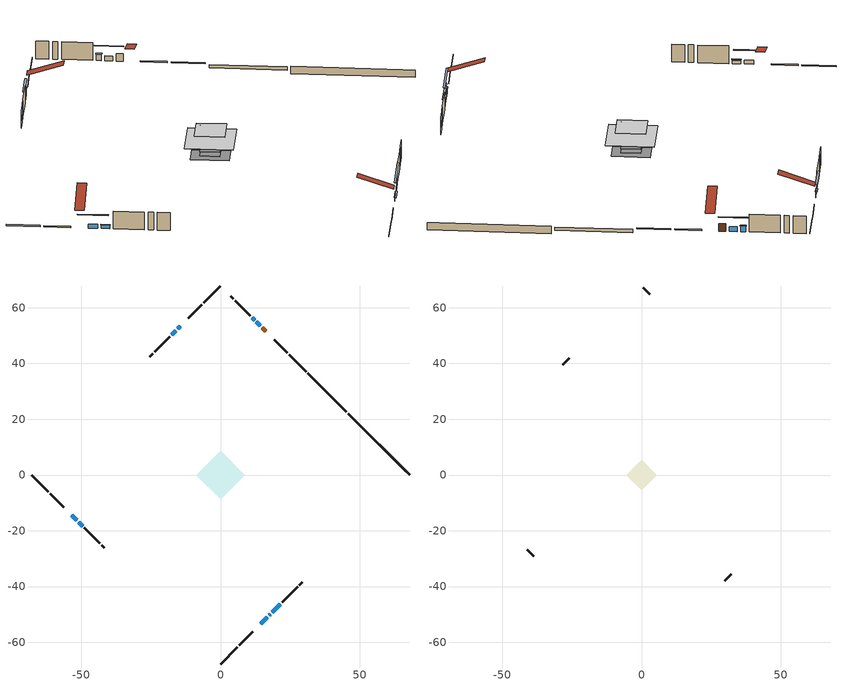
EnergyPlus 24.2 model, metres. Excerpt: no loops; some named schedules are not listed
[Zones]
conditioned space
 floor adiabatic (Floor3 construction): -3.61,0 0,3.61 3.61,0 0,-3.61 z0.38
 floor adiabatic (AdiabaticFloorConstruction): -8.64,0 0,8.64 8.64,0 0,-8.64 z2.82
 floor foundation (Slab1 construction): -5.5,1.47 -1.47,5.5 5.5,-1.47 1.47,-5.5 z-1.68
 floor foundation (Slab2 construction): -3.61,0 0,3.61 3.61,0 0,-3.61 z-0.76
 wall outside (RimJoist1 construction): 0,-67.76 6.06,-61.7 / -67.76,0 -61.7,-6.06 / 0,67.76 -6.06,61.7 / 30.67,37.09 24.61,43.15 z0.38:0.68
 wall outside (RimJoist2 construction): 6.72,-61.04 11.49,-56.27 / -61.04,-6.72 -56.27,-11.49 / -6.72,61.04 -11.49,56.27 / 23.95,43.81 19.18,48.58 z0.38:0.68
 wall outside (AdiabaticWallConstruction 1): 16.16,51.6 14.94,52.82 z0.38:2.41
 wall outside (AdiabaticWallConstruction): 14.28,53.48 12.88,54.88 z0.38:1.7; 14.51,-53.25 16.81,-50.95 z0.38:1.24; -53.25,-14.51 -51.53,-16.23 z0.38:1.46; 12.23,55.53 11.39,56.37 z0.38:1.96; -14.51,53.25 -15.39,52.37 z0.38:2.03; -50.87,-16.89 -49.42,-18.34 z0.38:1.29; 17.46,-50.29 17.86,-49.9 z0.38:0.75; -16.05,51.71 -17.52,50.24 z0.38:1.76; 18.51,-49.25 21.49,-46.27 z0.38:1.31
 wall outside (Wall1 construction): 22.14,-45.62 27.63,-40.13 / -48.76,-19 -43.28,-24.48 / -18.17,49.59 -23.66,44.1 / 10.73,57.03 5.25,62.51 z0.38:5.26
 wall outside (Wall3 construction): 28.28,-39.48 29.25,-38.5 / -42.62,-25.14 -41.65,-26.11 / -24.31,43.44 -25.29,42.47 / 4.59,63.17 3.62,64.14 z0.38:5.26
 wall foundation (FoundationWall1 construction): 45.78,21.98,-1.68 45.78,21.98,0.38 65.56,2.2,0.38 65.56,2.2,0.32 67.76,0,0.32 67.76,0,-1.68
 wall foundation (FoundationWall2 construction): 45.12,22.64 31.33,36.43 z-0.76:0.15
 window (WindowConstruction): 14.28,53.48 12.88,54.88 z0.38:1.7
 window (WindowConstruction 3): 14.51,-53.25 16.81,-50.95 z0.38:1.24
 window (WindowConstruction 4): -53.25,-14.51 -51.53,-16.23 z0.38:1.46
 window (WindowConstruction 5): 12.23,55.53 11.39,56.37 z0.38:1.96
 window (WindowConstruction 6): -14.51,53.25 -15.39,52.37 z0.38:2.03
 window (WindowConstruction 7): -50.87,-16.89 -49.42,-18.34 z0.38:1.29
 window (WindowConstruction 8): 17.47,-50.29 17.85,-49.9 z0.38:0.75
 window (WindowConstruction 1): -16.05,51.71 -17.52,50.24 z0.38:1.76
 window (WindowConstruction 2): 18.51,-49.25 21.49,-46.27 z0.38:1.31
 door (Door): 16.15,51.61 14.94,52.82 z0.38:2.41
 ceiling adiabatic (AdiabaticFloorConstruction): 0,-8.64 8.64,0 0,8.64 -8.64,0 z2.82
attic - vented
 floor to conditioned space (Floor1 construction Reversed): -5.41,0 0,5.41 5.41,0 0,-5.41 z5.26
 floor to conditioned space (Floor2 construction Reversed): -3.9,0 0,3.9 3.9,0 0,-3.9 z5.26
 wall outside (Wall4 construction): 29.91,-37.85 32.22,-35.54 / -40.99,-26.76 -38.69,-29.07 / -25.94,41.82 -28.25,39.51 / 2.96,64.8 0.66,67.1 z0.38:5.26
 roof outside (Roof1 construction): 13.86,-53.9,5.26 7.36,-47.41,8.32 5.65,-49.12,8.32 12.14,-55.62,5.26; -53.9,-13.86,5.26 -47.41,-7.36,8.32 -49.12,-5.65,8.32 -55.62,-12.14,5.26; -13.86,53.9,5.26 -7.36,47.41,8.32 -5.65,49.12,8.32 -12.14,55.62,5.26; 16.81,50.95,5.26 10.31,44.45,8.32 12.03,42.74,8.32 18.52,49.24,5.26
shading: 10.97,56.79 16.2,51.56 16.49,51.85 11.26,57.08 z4.41; 16.95,-50.81 14.37,-53.39 14.66,-53.68 17.24,-51.1 z1.44; -49.61,-18.15 -55.16,-12.6 -55.45,-12.89 -49.9,-18.44 z4.17; 11.25,56.51 12.37,55.39 12.66,55.68 11.54,56.8 z2.16; -15.53,52.23 -14.37,53.39 -14.66,53.68 -15.82,52.52 z2.23; -49.28,-18.48 -51.01,-16.75 -51.3,-17.04 -49.57,-18.77 z1.49; 21.66,-46.1 13.66,-54.1 13.95,-54.39 21.95,-46.39 z6.13; -19.43,48.33 -14.13,53.63 -14.42,53.92 -19.72,48.62 z4.47; 23.4,-44.36 16.6,-51.16 16.89,-51.45 23.69,-44.65 z4.02
[Building]
Building 1: Terrain=Suburbs
[Site:Location]
Halifax Intl AP_NS: Latitude {deg}=44.88; Longitude {deg}=-63.51; Time Zone {hr}=-4; Elevation {m}=145; Keep Site Location Information=Yes
[Site:GroundTemperature:Shallow]
3.15511, 1.33576, 1.19006, 2.05344, 5.51939, 8.9692, 11.96, 13.8546, 14.0156, 12.4746, 9.56009, 6.2161
[Site:WaterMainsTemperature]
Calculation Method=Schedule; Temperature Schedule=mains temperature schedule
[Material] Roughness=Rough; Thermal Absorptance=0.9
Name | Thickness {m} | Conductivity {W/m-K} | Density {kg/m3} | Specific Heat {J/kg-K} | Solar Absorptance | Visible Absorptance
asphalt or fiberglass shingles | 0.00635 | 0.162714 | 1121.4 | 1465.45 | 0.4 | 0.4
ceiling stud and cavity | 0.0889 | 0.9709 | 20.9862 | 1087.66 | 0.7 | 0.7
ceiling stud and cavity 1 | 0.1397 | 0.0812881 | 65.682 | 1177.47 | 0.7 | 0.7
concrete 4.0 in. | 0.1016 | 1.803125 | 2242.8 | 837.4 | 0.7 | 0.7
concrete 8.0 in. | 0.2032 | 1.803125 | 2242.8 | 837.4 | 0.7 | 0.7
door material | 0.04445 | 0.188738 | 512.64 | 1214.23 | 0.7 | 0.7
exterior vertical ins | 0.00585539 | 0.029427 | 32.04 | 1214.23 | 0.7 | 0.7
floor covering | 0.0127 | 9.015625 | 54.468 | 1339.84 | 0.6 | 0.6
floor covering 1 | 0.0127 | 0.0433444 | 54.468 | 1339.84 | 0.6 | 0.6
floor rigid ins; wall rigid ins | 0.512978 | 0.029427 | 32.04 | 1214.23 | 0.7 | 0.7
floor stud and cavity | 0.0889 | 0.221242 | 50.32683 | 1063.81 | 0.7 | 0.7
floor stud and cavity 1 | 0.1397 | 1.75129 | 37.0049 | 1207.88 | 0.7 | 0.7
furniture material conditioned space 1 | 0.1524 | 0.115458 | 640.8 | 1214.23 | 0.6 | 0.6
gypsum board | 0.0127 | 0.160291 | 801 | 837.4 | 0.6 | 0.6
gypsum board 1 | 0.00254 | 0.160291 | 801 | 837.4 | 0.6 | 0.6
gypsum board 2 | 0.0127 | 0.160291 | 801 | 837.4 | 0.7 | 0.7
osb sheathing 0.5 in. | 0.0127 | 0.115458 | 512.64 | 1214.23 | 0.7 | 0.7
osb sheathing 0.75 in. | 0.01905 | 0.115458 | 512.64 | 1214.23 | 0.7 | 0.7
osb sheathing 2.0 in. | 0.0508 | 0.115458 | 512.64 | 1214.23 | 0.7 | 0.7
rim joist stud and cavity | 0.0508 | 0.177588 | 50.32683 | 1063.81 | 0.6 | 0.6
rim joist stud and cavity 1 | 0.0508 | 0.235357 | 125.044 | 1163.47 | 0.6 | 0.6
wall stud and cavity | 0.1397 | 0.277414 | 139.0536 | 1170.24 | 0.7 | 0.7
wall stud and cavity 1 | 0.1397 | 0.0747769 | 139.0536 | 1170.24 | 0.7 | 0.7
wall stud and cavity 2 | 0.0889 | 6.9971 | 50.32683 | 1063.81 | 0.6 | 0.6
wall stud and cavity 3 | 0.0889 | 0.380278 | 52.3479 | 1209.89 | 0.7 | 0.7
wall stud and cavity 4 | 0.0889 | 0.391764 | 83.0341 | 1211.67 | 0.7 | 0.7
wood siding | 0.0254 | 0.102417 | 544.68 | 1172.36 | 0.4 | 0.4
wood siding 1 | 0.00254 | 0.102417 | 544.68 | 1172.36 | 0.4 | 0.4
wood siding 2; wood siding 3; wood siding 4 | 0.0254 | 0.102417 | 544.68 | 1172.36 | 0.7 | 0.7
[WindowMaterial:SimpleGlazingSystem]
Name | U-Factor {W/m2-K} | Solar Heat Gain Coefficient
WindowMaterial | 2.92814 | 0.66
WindowMaterial 1 | 2.92303 | 0.66
WindowMaterial 2 | 2.96619 | 0.62
WindowMaterial 3 | 2.97584 | 0.61
WindowMaterial 4 | 2.949721 | 0.64
WindowMaterial 5 | 2.91111 | 0.68
WindowMaterial 6 | 2.907136 | 0.68
WindowMaterial 7 | 2.969594 | 0.62
WindowMaterial 8 | 4.36695 | 0.48
[Construction]
AdiabaticFloorConstruction: floor stud and cavity 1, floor rigid ins, osb sheathing 0.75 in., floor covering 1
AdiabaticWallConstruction: wood siding 3, wall rigid ins, wall stud and cavity 3, gypsum board
AdiabaticWallConstruction 1: wood siding 4, wall rigid ins, wall stud and cavity 3, gypsum board
Door: door material
Floor1 construction Reversed: gypsum board 1, ceiling stud and cavity
Floor2 construction Reversed: gypsum board, ceiling stud and cavity 1
Floor3 construction: floor stud and cavity, floor covering
FoundationWall1 construction: concrete 8.0 in.
FoundationWall2 construction: concrete 8.0 in., gypsum board 2
furniture construction conditioned space 1: furniture material conditioned space 1
PartitionWallConstruction: gypsum board, wall stud and cavity 4, gypsum board
RimJoist1 construction: wood siding 2, rim joist stud and cavity
RimJoist2 construction: wood siding 2, osb sheathing 2.0 in., rim joist stud and cavity 1
Roof1 construction: asphalt or fiberglass shingles
Slab1 construction; Slab2 construction: concrete 4.0 in.
Wall1 construction: wood siding, osb sheathing 0.5 in., wall stud and cavity, gypsum board
Wall3 construction: wood siding, osb sheathing 0.5 in., wall stud and cavity 1, gypsum board
Wall4 construction: wood siding 1, wall stud and cavity 2
WindowConstruction: WindowMaterial
WindowConstruction 1: WindowMaterial 1
WindowConstruction 2: WindowMaterial 2
WindowConstruction 3: WindowMaterial 3
WindowConstruction 4: WindowMaterial 4
WindowConstruction 5: WindowMaterial 5
WindowConstruction 6: WindowMaterial 6
WindowConstruction 7: WindowMaterial 7
WindowConstruction 8: WindowMaterial 8
[Zone] Multiplier=1; Part of Total Floor Area=Yes
Name | Volume {m3}
attic - vented | 44.2521
conditioned space | 579.7
[Space]
Name | Zone | Volume {m3}
attic - vented 1 | attic - vented | 44.2521
conditioned space 1 | conditioned space | 579.7
[ZoneInfiltration:EffectiveLeakageArea]
infil attic - vented 1: Zone or Space=attic - vented 1; Schedule=Always On Discrete; Effective Air Leakage Area {cm2}=3188.06; Stack Coefficient=0.000552113; Wind Coefficient=1.58757e-05
[ZoneMixing]
whole house fan mix: Zone or Space=attic - vented; Schedule=Always On Continuous; Design Flow Rate Calculation Method=Flow/Zone; Design Flow Rate {m3/s}=0; Source Zone or Space=conditioned space
[SurfaceProperty:ExposedFoundationPerimeter] Exposed Perimeter Calculation Method=TotalExposedPerimeter
Name | Total Exposed Perimeter {m}
Slab1 | 31.09
Slab2 | 19.507
[InternalMass] Zone or ZoneList=conditioned space; Space or SpaceList=conditioned space 1
Name | Construction | Surface Area {m2}
furniture mass conditioned space 1 | furniture construction conditioned space 1 | 103.012
partition wall mass | PartitionWallConstruction | 231.52
[Lights]
interior lighting: Zone or ZoneList or Space or SpaceList=conditioned space 1; Schedule=interior lighting schedule; Design Level Calculation Method=LightingLevel; Lighting Level {W}=343.2; Return Air Fraction=0; Fraction Radiant=0.6; Fraction Visible=0.2; Fraction Replaceable=1
[People]
occupants: Zone or ZoneList or Space or SpaceList=conditioned space 1; Number of People Schedule=occupants schedule; Number of People Calculation Method=People; Number of People=3; Fraction Radiant=0.314171; Sensible Heat Fraction=0.56303; Activity Level Schedule=occupants activity schedule; Carbon Dioxide Generation Rate {m3/s-W}=0; Enable ASHRAE 55 Comfort Warnings=No; Mean Radiant Temperature Calculation Type=EnclosureAveraged
[ElectricEquipment] Zone or ZoneList or Space or SpaceList=conditioned space 1; Design Level Calculation Method=EquipmentLevel
Name | Schedule | Design Level {W} | Fraction Latent | Fraction Radiant | Fraction Lost
clothes dryer | clothes dryer schedule | 140.772 | 0.015 | 0.081 | 0.85
clothes washer | clothes washer schedule | 32.1985 | 0.03 | 0.162 | 0.7
cooking range | cooking range schedule | 215.147 | 0.08 | 0.432 | 0.2
dishwasher | dishwasher schedule | 66.8632 | 0.3 | 0.18 | 0.4
fridge | fridge schedule | 72.9452 | 0 | 0.6 | 0
mech vent bath fan 0 | mech vent bath fan 0 schedule | 50.2 | 0 | 0 | 1
mech vent bath fan 1 | mech vent bath fan 1 schedule | 50.2 | 0 | 0 | 1
mech vent house fan | mech vent house fan schedule | 0 | 0 | 0 | 1
mech vent house fan cfis | mech vent house fan cfis schedule | 0 | 0 | 0 | 0
misc plug loads | misc plug loads schedule | 494.7 | 0.045 | 0.513 | 0.1
whole house fan | Always On Discrete | 0 | 0 | 0 | 1
[OtherEquipment] Zone or ZoneList or Space or SpaceList=conditioned space 1; Design Level Calculation Method=EquipmentLevel
Name | Fuel Type | Schedule | Design Level {W} | Fraction Latent | Fraction Radiant | Fraction Lost
clothes dryer 1 | Electricity | clothes dryer schedule | 0 | 0.015 | 0.081 | 0.85
cooking range 1 | Electricity | cooking range schedule | 0 | 0.08 | 0.432 | 0.2
general water use latent | None | general water use schedule | 62.594 | 1 | 0 | 0
general water use sensible | None | general water use schedule | -61.6891 | 0 | 0.6 | 0
mech vent house fan latent load | None | Always On Discrete | 0 | 1 | 0 | 0
mech vent house fan sensible load | None | Always On Discrete | 0 | 0 | 0 | 0
water heater energy adjustment1 | Electricity | Always On Discrete | 0.01 | 0 | 0 | 1
[ZoneInfiltration:DesignFlowRate] Zone or ZoneList or Space or SpaceList=conditioned space 1; Schedule=Always On Discrete; Design Flow Rate Calculation Method=Flow/Zone; Design Flow Rate {m3/s}=0
infil flow; natural vent flow; whole house fan flow
[ZoneControl:Thermostat]
conditioned space Thermostat: Zone or ZoneList=conditioned space; Control Type Schedule=conditioned space Thermostat Schedule; Control 1=conditioned space temperature setpoint; Temperature Difference Between Cutout And Setpoint {deltaC}=0
[ThermostatSetpoint:DualSetpoint]
conditioned space temperature setpoint: Heating Setpoint Temperature Schedule=heating setpoint; Cooling Setpoint Temperature Schedule=cooling setpoint
[Zone equipment]
conditioned space: electric baseboard
[Foundation:Kiva] Initial Indoor Air Temperature {C}=18; Wall Depth Below Slab {m}=0.2032
Name | Wall Height Above Grade {m} | Custom Block Material Name 1 | Custom Block Depth 1 {m} | Custom Block X Position 1 {m} | Custom Block Z Position 1 {m}
Foundation Kiva 1 | 0.379994
Foundation Kiva 2 | 0.150023 | exterior vertical ins | 0.910011 | 0.2159 | 0
[Foundation:Kiva:Settings]
Soil Conductivity {W/m-K}=0.849921; Soil Density {kg/m3}=1842.3; Soil Specific Heat {J/kg-K}=418.7; Ground Solar Absorptivity=0.9; Ground Thermal Absorptivity=0.9; Ground Surface Roughness {m}=0.03; Far-Field Width {m}=40; Deep-Ground Boundary Condition=ZeroFlux; Deep-Ground Depth {m}=40; Minimum Cell Dimension {m}=0.2; Maximum Cell Growth Coefficient=3; Simulation Timestep=Timestep
[Exterior:Lights]
exterior lighting: Schedule=exterior lighting schedule; Design Level {W}=75.6
[EnergyManagementSystem:Sensor] Output:Variable or Output:Meter Index Key=conditioned space
Name | Output:Variable or Output:Meter
conditioned_space_clg_unmet_s | Zone Cooling Setpoint Not Met Time
conditioned_space_htg_unmet_s | Zone Heating Setpoint Not Met Time
fridge_tin_s; tin_s; tin_s_1 | Zone Mean Air Temperature
tout_s | Zone Outdoor Air Drybulb Temperature
win_s | Zone Air Humidity Ratio
[Schedule:Constant]
Name | Hourly Value
Always On Continuous; mech vent house fan schedule; mech vent house fan cfis schedule; Always On Discrete | 1
occupants activity schedule | 117.228
fridge schedule | 0
[Schedule:Week:Daily]
interior lighting schedule Week Rule - Jan1-Jan27: interior lighting schedule day, interior lighting schedule day, interior lighting schedule day, interior lighting schedule day, interior lighting schedule day, interior lighting schedule day, interior lighting schedule day, interior lighting schedule default day, interior lighting schedule default day, interior lighting schedule default day, interior lighting schedule default day, interior lighting schedule default day
interior lighting schedule Week Rule - Jan28-Feb3: interior lighting schedule day, interior lighting schedule day, interior lighting schedule day, interior lighting schedule day, interior lighting schedule day 1, interior lighting schedule day 1, interior lighting schedule day 1, interior lighting schedule default day, interior lighting schedule default day, interior lighting schedule default day, interior lighting schedule default day, interior lighting schedule default day
interior lighting schedule Week Rule - Feb4-Feb24: interior lighting schedule day 1, interior lighting schedule day 1, interior lighting schedule day 1, interior lighting schedule day 1, interior lighting schedule day 1, interior lighting schedule day 1, interior lighting schedule day 1, interior lighting schedule default day, interior lighting schedule default day, interior lighting schedule default day, interior lighting schedule default day, interior lighting schedule default day
interior lighting schedule Week Rule - Feb25-Mar3: interior lighting schedule day 1, interior lighting schedule day 1, interior lighting schedule day 1, interior lighting schedule day 1, interior lighting schedule day 2, interior lighting schedule day 2, interior lighting schedule day 2, interior lighting schedule default day, interior lighting schedule default day, interior lighting schedule default day, interior lighting schedule default day, interior lighting schedule default day
interior lighting schedule Week Rule - Mar4-Mar31: interior lighting schedule day 2, interior lighting schedule day 2, interior lighting schedule day 2, interior lighting schedule day 2, interior lighting schedule day 2, interior lighting schedule day 2, interior lighting schedule day 2, interior lighting schedule default day, interior lighting schedule default day, interior lighting schedule default day, interior lighting schedule default day, interior lighting schedule default day
interior lighting schedule Week Rule - Apr1-Apr28: interior lighting schedule day 3, interior lighting schedule day 3, interior lighting schedule day 3, interior lighting schedule day 3, interior lighting schedule day 3, interior lighting schedule day 3, interior lighting schedule day 3, interior lighting schedule default day, interior lighting schedule default day, interior lighting schedule default day, interior lighting schedule default day, interior lighting schedule default day
interior lighting schedule Week Rule - Apr29-May5: interior lighting schedule day 3, interior lighting schedule day 3, interior lighting schedule day 4, interior lighting schedule day 4, interior lighting schedule day 4, interior lighting schedule day 4, interior lighting schedule day 4, interior lighting schedule default day, interior lighting schedule default day, interior lighting schedule default day, interior lighting schedule default day, interior lighting schedule default day
interior lighting schedule Week Rule - May6-May26: interior lighting schedule day 4, interior lighting schedule day 4, interior lighting schedule day 4, interior lighting schedule day 4, interior lighting schedule day 4, interior lighting schedule day 4, interior lighting schedule day 4, interior lighting schedule default day, interior lighting schedule default day, interior lighting schedule default day, interior lighting schedule default day, interior lighting schedule default day
interior lighting schedule Week Rule - May27-Jun2: interior lighting schedule day 4, interior lighting schedule day 4, interior lighting schedule day 4, interior lighting schedule day 4, interior lighting schedule day 4, interior lighting schedule day 5, interior lighting schedule day 5, interior lighting schedule default day, interior lighting schedule default day, interior lighting schedule default day, interior lighting schedule default day, interior lighting schedule default day
interior lighting schedule Week Rule - Jun3-Jun30: interior lighting schedule day 5, interior lighting schedule day 5, interior lighting schedule day 5, interior lighting schedule day 5, interior lighting schedule day 5, interior lighting schedule day 5, interior lighting schedule day 5, interior lighting schedule default day, interior lighting schedule default day, interior lighting schedule default day, interior lighting schedule default day, interior lighting schedule default day
interior lighting schedule Week Rule - Jul1-Jul28: interior lighting schedule day 6, interior lighting schedule day 6, interior lighting schedule day 6, interior lighting schedule day 6, interior lighting schedule day 6, interior lighting schedule day 6, interior lighting schedule day 6, interior lighting schedule default day, interior lighting schedule default day, interior lighting schedule default day, interior lighting schedule default day, interior lighting schedule default day
interior lighting schedule Week Rule - Jul29-Aug4: interior lighting schedule day 6, interior lighting schedule day 6, interior lighting schedule day 6, interior lighting schedule day 7, interior lighting schedule day 7, interior lighting schedule day 7, interior lighting schedule day 7, interior lighting schedule default day, interior lighting schedule default day, interior lighting schedule default day, interior lighting schedule default day, interior lighting schedule default day
interior lighting schedule Week Rule - Aug5-Aug25: interior lighting schedule day 7, interior lighting schedule day 7, interior lighting schedule day 7, interior lighting schedule day 7, interior lighting schedule day 7, interior lighting schedule day 7, interior lighting schedule day 7, interior lighting schedule default day, interior lighting schedule default day, interior lighting schedule default day, interior lighting schedule default day, interior lighting schedule default day
interior lighting schedule Week Rule - Aug26-Sep1: interior lighting schedule day 7, interior lighting schedule day 7, interior lighting schedule day 7, interior lighting schedule day 7, interior lighting schedule day 7, interior lighting schedule day 7, interior lighting schedule day 8, interior lighting schedule default day, interior lighting schedule default day, interior lighting schedule default day, interior lighting schedule default day, interior lighting schedule default day
interior lighting schedule Week Rule - Sep2-Sep29: interior lighting schedule day 8, interior lighting schedule day 8, interior lighting schedule day 8, interior lighting schedule day 8, interior lighting schedule day 8, interior lighting schedule day 8, interior lighting schedule day 8, interior lighting schedule default day, interior lighting schedule default day, interior lighting schedule default day, interior lighting schedule default day, interior lighting schedule default day
interior lighting schedule Week Rule - Sep30-Oct6: interior lighting schedule day 8, interior lighting schedule day 9, interior lighting schedule day 9, interior lighting schedule day 9, interior lighting schedule day 9, interior lighting schedule day 9, interior lighting schedule day 9, interior lighting schedule default day, interior lighting schedule default day, interior lighting schedule default day, interior lighting schedule default day, interior lighting schedule default day
interior lighting schedule Week Rule - Oct7-Oct27: interior lighting schedule day 9, interior lighting schedule day 9, interior lighting schedule day 9, interior lighting schedule day 9, interior lighting schedule day 9, interior lighting schedule day 9, interior lighting schedule day 9, interior lighting schedule default day, interior lighting schedule default day, interior lighting schedule default day, interior lighting schedule default day, interior lighting schedule default day
interior lighting schedule Week Rule - Oct28-Nov3: interior lighting schedule day 9, interior lighting schedule day 9, interior lighting schedule day 9, interior lighting schedule day 9, interior lighting schedule day 10, interior lighting schedule day 10, interior lighting schedule day 10, interior lighting schedule default day, interior lighting schedule default day, interior lighting schedule default day, interior lighting schedule default day, interior lighting schedule default day
interior lighting schedule Week Rule - Nov4-Nov24: interior lighting schedule day 10, interior lighting schedule day 10, interior lighting schedule day 10, interior lighting schedule day 10, interior lighting schedule day 10, interior lighting schedule day 10, interior lighting schedule day 10, interior lighting schedule default day, interior lighting schedule default day, interior lighting schedule default day, interior lighting schedule default day, interior lighting schedule default day
interior lighting schedule Week Rule - Nov25-Dec1: interior lighting schedule day 10, interior lighting schedule day 10, interior lighting schedule day 10, interior lighting schedule day 10, interior lighting schedule day 10, interior lighting schedule day 10, interior lighting schedule day 11, interior lighting schedule default day, interior lighting schedule default day, interior lighting schedule default day, interior lighting schedule default day, interior lighting schedule default day
interior lighting schedule Week Rule - Dec2-Dec31: interior lighting schedule day 11, interior lighting schedule day 11, interior lighting schedule day 11, interior lighting schedule day 11, interior lighting schedule day 11, interior lighting schedule day 11, interior lighting schedule day 11, interior lighting schedule default day, interior lighting schedule default day, interior lighting schedule default day, interior lighting schedule default day, interior lighting schedule default day
occupants schedule Week Rule - Jan1-Dec31: occupants schedule day, occupants schedule day, occupants schedule day, occupants schedule day, occupants schedule day, occupants schedule day, occupants schedule day, occupants schedule default day, occupants schedule default day, occupants schedule default day, occupants schedule default day, occupants schedule default day
clothes dryer schedule Week Rule - Jan1-Dec31: clothes dryer schedule day, clothes dryer schedule day, clothes dryer schedule day, clothes dryer schedule day, clothes dryer schedule day, clothes dryer schedule day, clothes dryer schedule day, clothes dryer schedule default day, clothes dryer schedule default day, clothes dryer schedule default day, clothes dryer schedule default day, clothes dryer schedule default day
clothes washer schedule Week Rule - Jan1-Dec31: clothes washer schedule day, clothes washer schedule day, clothes washer schedule day, clothes washer schedule day, clothes washer schedule day, clothes washer schedule day, clothes washer schedule day, clothes washer schedule default day, clothes washer schedule default day, clothes washer schedule default day, clothes washer schedule default day, clothes washer schedule default day
cooking range schedule Week Rule - Jan1-Dec31: cooking range schedule day, cooking range schedule day, cooking range schedule day, cooking range schedule day, cooking range schedule day, cooking range schedule day, cooking range schedule day, cooking range schedule default day, cooking range schedule default day, cooking range schedule default day, cooking range schedule default day, cooking range schedule default day
dishwasher schedule Week Rule - Jan1-Dec31: dishwasher schedule day, dishwasher schedule day, dishwasher schedule day, dishwasher schedule day, dishwasher schedule day, dishwasher schedule day, dishwasher schedule day, dishwasher schedule default day, dishwasher schedule default day, dishwasher schedule default day, dishwasher schedule default day, dishwasher schedule default day
mech vent bath fan 0 schedule Week Rule - Jan1-Dec31: mech vent bath fan 0 schedule day, mech vent bath fan 0 schedule day, mech vent bath fan 0 schedule day, mech vent bath fan 0 schedule day, mech vent bath fan 0 schedule day, mech vent bath fan 0 schedule day, mech vent bath fan 0 schedule day, mech vent bath fan 0 schedule default day, mech vent bath fan 0 schedule default day, mech vent bath fan 0 schedule default day, mech vent bath fan 0 schedule default day, mech vent bath fan 0 schedule default day
mech vent bath fan 1 schedule Week Rule - Jan1-Dec31: mech vent bath fan 1 schedule day, mech vent bath fan 1 schedule day, mech vent bath fan 1 schedule day, mech vent bath fan 1 schedule day, mech vent bath fan 1 schedule day, mech vent bath fan 1 schedule day, mech vent bath fan 1 schedule day, mech vent bath fan 1 schedule default day, mech vent bath fan 1 schedule default day, mech vent bath fan 1 schedule default day, mech vent bath fan 1 schedule default day, mech vent bath fan 1 schedule default day
misc plug loads schedule Week Rule - Jan1-Dec31: misc plug loads schedule day, misc plug loads schedule day, misc plug loads schedule day, misc plug loads schedule day, misc plug loads schedule day, misc plug loads schedule day, misc plug loads schedule day, misc plug loads schedule default day, misc plug loads schedule default day, misc plug loads schedule default day, misc plug loads schedule default day, misc plug loads schedule default day
general water use schedule Week Rule - Jan1-Dec31: general water use schedule day, general water use schedule day, general water use schedule day, general water use schedule day, general water use schedule day, general water use schedule day, general water use schedule day, general water use schedule default day, general water use schedule default day, general water use schedule default day, general water use schedule default day, general water use schedule default day
exterior lighting schedule Week Rule - Jan1-Jan27: exterior lighting schedule day, exterior lighting schedule day, exterior lighting schedule day, exterior lighting schedule day, exterior lighting schedule day, exterior lighting schedule day, exterior lighting schedule day, exterior lighting schedule default day, exterior lighting schedule default day, exterior lighting schedule default day, exterior lighting schedule default day, exterior lighting schedule default day
exterior lighting schedule Week Rule - Jan28-Feb3: exterior lighting schedule day, exterior lighting schedule day, exterior lighting schedule day, exterior lighting schedule day, exterior lighting schedule day 1, exterior lighting schedule day 1, exterior lighting schedule day 1, exterior lighting schedule default day, exterior lighting schedule default day, exterior lighting schedule default day, exterior lighting schedule default day, exterior lighting schedule default day
exterior lighting schedule Week Rule - Feb4-Feb24: exterior lighting schedule day 1, exterior lighting schedule day 1, exterior lighting schedule day 1, exterior lighting schedule day 1, exterior lighting schedule day 1, exterior lighting schedule day 1, exterior lighting schedule day 1, exterior lighting schedule default day, exterior lighting schedule default day, exterior lighting schedule default day, exterior lighting schedule default day, exterior lighting schedule default day
exterior lighting schedule Week Rule - Feb25-Mar3: exterior lighting schedule day 1, exterior lighting schedule day 1, exterior lighting schedule day 1, exterior lighting schedule day 1, exterior lighting schedule day 2, exterior lighting schedule day 2, exterior lighting schedule day 2, exterior lighting schedule default day, exterior lighting schedule default day, exterior lighting schedule default day, exterior lighting schedule default day, exterior lighting schedule default day
exterior lighting schedule Week Rule - Mar4-Mar31: exterior lighting schedule day 2, exterior lighting schedule day 2, exterior lighting schedule day 2, exterior lighting schedule day 2, exterior lighting schedule day 2, exterior lighting schedule day 2, exterior lighting schedule day 2, exterior lighting schedule default day, exterior lighting schedule default day, exterior lighting schedule default day, exterior lighting schedule default day, exterior lighting schedule default day
exterior lighting schedule Week Rule - Apr1-Apr28: exterior lighting schedule day 3, exterior lighting schedule day 3, exterior lighting schedule day 3, exterior lighting schedule day 3, exterior lighting schedule day 3, exterior lighting schedule day 3, exterior lighting schedule day 3, exterior lighting schedule default day, exterior lighting schedule default day, exterior lighting schedule default day, exterior lighting schedule default day, exterior lighting schedule default day
exterior lighting schedule Week Rule - Apr29-May5: exterior lighting schedule day 3, exterior lighting schedule day 3, exterior lighting schedule day 4, exterior lighting schedule day 4, exterior lighting schedule day 4, exterior lighting schedule day 4, exterior lighting schedule day 4, exterior lighting schedule default day, exterior lighting schedule default day, exterior lighting schedule default day, exterior lighting schedule default day, exterior lighting schedule default day
exterior lighting schedule Week Rule - May6-May26: exterior lighting schedule day 4, exterior lighting schedule day 4, exterior lighting schedule day 4, exterior lighting schedule day 4, exterior lighting schedule day 4, exterior lighting schedule day 4, exterior lighting schedule day 4, exterior lighting schedule default day, exterior lighting schedule default day, exterior lighting schedule default day, exterior lighting schedule default day, exterior lighting schedule default day
exterior lighting schedule Week Rule - May27-Jun2: exterior lighting schedule day 4, exterior lighting schedule day 4, exterior lighting schedule day 4, exterior lighting schedule day 4, exterior lighting schedule day 4, exterior lighting schedule day 5, exterior lighting schedule day 5, exterior lighting schedule default day, exterior lighting schedule default day, exterior lighting schedule default day, exterior lighting schedule default day, exterior lighting schedule default day
exterior lighting schedule Week Rule - Jun3-Jun30: exterior lighting schedule day 5, exterior lighting schedule day 5, exterior lighting schedule day 5, exterior lighting schedule day 5, exterior lighting schedule day 5, exterior lighting schedule day 5, exterior lighting schedule day 5, exterior lighting schedule default day, exterior lighting schedule default day, exterior lighting schedule default day, exterior lighting schedule default day, exterior lighting schedule default day
exterior lighting schedule Week Rule - Jul1-Jul28: exterior lighting schedule day 6, exterior lighting schedule day 6, exterior lighting schedule day 6, exterior lighting schedule day 6, exterior lighting schedule day 6, exterior lighting schedule day 6, exterior lighting schedule day 6, exterior lighting schedule default day, exterior lighting schedule default day, exterior lighting schedule default day, exterior lighting schedule default day, exterior lighting schedule default day
exterior lighting schedule Week Rule - Jul29-Aug4: exterior lighting schedule day 6, exterior lighting schedule day 6, exterior lighting schedule day 6, exterior lighting schedule day 7, exterior lighting schedule day 7, exterior lighting schedule day 7, exterior lighting schedule day 7, exterior lighting schedule default day, exterior lighting schedule default day, exterior lighting schedule default day, exterior lighting schedule default day, exterior lighting schedule default day
exterior lighting schedule Week Rule - Aug5-Aug25: exterior lighting schedule day 7, exterior lighting schedule day 7, exterior lighting schedule day 7, exterior lighting schedule day 7, exterior lighting schedule day 7, exterior lighting schedule day 7, exterior lighting schedule day 7, exterior lighting schedule default day, exterior lighting schedule default day, exterior lighting schedule default day, exterior lighting schedule default day, exterior lighting schedule default day
[Schedule:Year]
interior lighting schedule: interior lighting schedule Week Rule - Jan1-Jan27, 1, 1, 1, 27, interior lighting schedule Week Rule - Jan28-Feb3, 1, 28, 2, 3, interior lighting schedule Week Rule - Feb4-Feb24, 2, 4, 2, 24, interior lighting schedule Week Rule - Feb25-Mar3, 2, 25, 3, 3, interior lighting schedule Week Rule - Mar4-Mar31, 3, 4, 3, 31, interior lighting schedule Week Rule - Apr1-Apr28, 4, 1, 4, 28, interior lighting schedule Week Rule - Apr29-May5, 4, 29, 5, 5, interior lighting schedule Week Rule - May6-May26, 5, 6, 5, 26, interior lighting schedule Week Rule - May27-Jun2, 5, 27, 6, 2, interior lighting schedule Week Rule - Jun3-Jun30, 6, 3, 6, 30, interior lighting schedule Week Rule - Jul1-Jul28, 7, 1, 7, 28, interior lighting schedule Week Rule - Jul29-Aug4, 7, 29, 8, 4, interior lighting schedule Week Rule - Aug5-Aug25, 8, 5, 8, 25, interior lighting schedule Week Rule - Aug26-Sep1, 8, 26, 9, 1, interior lighting schedule Week Rule - Sep2-Sep29, 9, 2, 9, 29, interior lighting schedule Week Rule - Sep30-Oct6, 9, 30, 10, 6, interior lighting schedule Week Rule - Oct7-Oct27, 10, 7, 10, 27, interior lighting schedule Week Rule - Oct28-Nov3, 10, 28, 11, 3, interior lighting schedule Week Rule - Nov4-Nov24, 11, 4, 11, 24, interior lighting schedule Week Rule - Nov25-Dec1, 11, 25, 12, 1, interior lighting schedule Week Rule - Dec2-Dec31, 12, 2, 12, 31
occupants schedule: occupants schedule Week Rule - Jan1-Dec31, 1, 1, 12, 31
clothes dryer schedule: clothes dryer schedule Week Rule - Jan1-Dec31, 1, 1, 12, 31
clothes washer schedule: clothes washer schedule Week Rule - Jan1-Dec31, 1, 1, 12, 31
cooking range schedule: cooking range schedule Week Rule - Jan1-Dec31, 1, 1, 12, 31
dishwasher schedule: dishwasher schedule Week Rule - Jan1-Dec31, 1, 1, 12, 31
mech vent bath fan 0 schedule: mech vent bath fan 0 schedule Week Rule - Jan1-Dec31, 1, 1, 12, 31
mech vent bath fan 1 schedule: mech vent bath fan 1 schedule Week Rule - Jan1-Dec31, 1, 1, 12, 31
misc plug loads schedule: misc plug loads schedule Week Rule - Jan1-Dec31, 1, 1, 12, 31
general water use schedule: general water use schedule Week Rule - Jan1-Dec31, 1, 1, 12, 31
exterior lighting schedule: exterior lighting schedule Week Rule - Jan1-Jan27, 1, 1, 1, 27, exterior lighting schedule Week Rule - Jan28-Feb3, 1, 28, 2, 3, exterior lighting schedule Week Rule - Feb4-Feb24, 2, 4, 2, 24, exterior lighting schedule Week Rule - Feb25-Mar3, 2, 25, 3, 3, exterior lighting schedule Week Rule - Mar4-Mar31, 3, 4, 3, 31, exterior lighting schedule Week Rule - Apr1-Apr28, 4, 1, 4, 28, exterior lighting schedule Week Rule - Apr29-May5, 4, 29, 5, 5, exterior lighting schedule Week Rule - May6-May26, 5, 6, 5, 26, exterior lighting schedule Week Rule - May27-Jun2, 5, 27, 6, 2, exterior lighting schedule Week Rule - Jun3-Jun30, 6, 3, 6, 30, exterior lighting schedule Week Rule - Jul1-Jul28, 7, 1, 7, 28, exterior lighting schedule Week Rule - Jul29-Aug4, 7, 29, 8, 4, exterior lighting schedule Week Rule - Aug5-Aug25, 8, 5, 8, 25, exterior lighting schedule Week Rule - Aug26-Sep1, 8, 26, 9, 1, exterior lighting schedule Week Rule - Sep2-Sep29, 9, 2, 9, 29, exterior lighting schedule Week Rule - Sep30-Oct6, 9, 30, 10, 6, exterior lighting schedule Week Rule - Oct7-Oct27, 10, 7, 10, 27, exterior lighting schedule Week Rule - Oct28-Nov3, 10, 28, 11, 3, exterior lighting schedule Week Rule - Nov4-Nov24, 11, 4, 11, 24, exterior lighting schedule Week Rule - Nov25-Dec1, 11, 25, 12, 1, exterior lighting schedule Week Rule - Dec2-Dec31, 12, 2, 12, 31
[Schedule:Compact]
conditioned space Thermostat Schedule: Through: 12/31, For: AllDays, Until: 24:00, 4
mains temperature schedule: Through: 01/01, For: AllDays, Until: 24:00, 7.41, Through: 01/02, For: AllDays, Until: 24:00, 7.34833, Through: 01/03, For: AllDays, Until: 24:00, 7.28778, Through: 01/04, For: AllDays, Until: 24:00, 7.22889, Through: 01/05, For: AllDays, Until: 24:00, 7.17056, Through: 01/06, For: AllDays, Until: 24:00, 7.11333, Through: 01/07, For: AllDays, Until: 24:00, 7.05722, Through: 01/08, For: AllDays, Until: 24:00, 7.00167, Through: 01/09, For: AllDays, Until: 24:00, 6.94778, Through: 01/10, For: AllDays, Until: 24:00, 6.895, Through: 01/11, For: AllDays, Until: 24:00, 6.84333, Through: 01/12, For: AllDays, Until: 24:00, 6.79278, Through: 01/13, For: AllDays, Until: 24:00, 6.74389, Through: 01/14, For: AllDays, Until: 24:00, 6.69556, Through: 01/15, For: AllDays, Until: 24:00, 6.64889, Through: 01/16, For: AllDays, Until: 24:00, 6.60278, Through: 01/17, For: AllDays, Until: 24:00, 6.55833, Through: 01/18, For: AllDays, Until: 24:00, 6.515, Through: 01/19, For: AllDays, Until: 24:00, 6.47333, Through: 01/20, For: AllDays, Until: 24:00, 6.43278, Through: 01/21, For: AllDays, Until: 24:00, 6.39333, Through: 01/22, For: AllDays, Until: 24:00, 6.355, Through: 01/23, For: AllDays, Until: 24:00, 6.31833, Through: 01/24, For: AllDays, Until: 24:00, 6.28278, Through: 01/25, For: AllDays, Until: 24:00, 6.24889, Through: 01/26, For: AllDays, Until: 24:00, 6.21611, Through: 01/27, For: AllDays, Until: 24:00, 6.18444, Through: 01/28, For: AllDays, Until: 24:00, 6.15444, Through: 01/29, For: AllDays, Until: 24:00, 6.12556, Through: 01/30, For: AllDays, Until: 24:00, 6.09833, Through: 01/31, For: AllDays, Until: 24:00, 6.07222, Through: 02/01, For: AllDays, Until: 24:00, 6.04778, Through: 02/02, For: AllDays, Until: 24:00, 6.02444, Through: 02/03, For: AllDays, Until: 24:00, 6.00278, Through: 02/04, For: AllDays, Until: 24:00, 5.98222, Through: 02/05, For: AllDays, Until: 24:00, 5.96333, Through: 02/06, For: AllDays, Until: 24:00, 5.94556, Through: 02/07, For: AllDays, Until: 24:00, 5.92944, Through: 02/08, For: AllDays, Until: 24:00, 5.915, Through: 02/09, For: AllDays, Until: 24:00, 5.90167, Through: 02/10, For: AllDays, Until: 24:00, 5.89, Through: 02/11, For: AllDays, Until: 24:00, 5.87944, Through: 02/12, For: AllDays, Until: 24:00, 5.87056, Through: 02/13, For: AllDays, Until: 24:00, 5.86333, Through: 02/14, For: AllDays, Until: 24:00, 5.85722, Through: 02/15, For: AllDays, Until: 24:00, 5.85278, Through: 02/16, For: AllDays, Until: 24:00, 5.84944, Through: 02/17, For: AllDays, Until: 24:00, 5.84833, Through: 02/18, For: AllDays, Until: 24:00, 5.84778, Through: 02/19, For: AllDays, Until: 24:00, 5.84944, Through: 02/20, For: AllDays, Until: 24:00, 5.85167, Through: 02/21, For: AllDays, Until: 24:00, 5.85611, Through: 02/22, For: AllDays, Until: 24:00, 5.86167, Through: 02/23, For: AllDays, Until: 24:00, 5.86889, Through: 02/24, For: AllDays, Until: 24:00, 5.87722, Through: 02/25, For: AllDays, Until: 24:00, 5.88722, Through: 02/26, For: AllDays, Until: 24:00, 5.89889, Through: 02/27, For: AllDays, Until: 24:00, 5.91167, Through: 02/28, For: AllDays, Until: 24:00, 5.92611, Through: 03/01, For: AllDays, Until: 24:00, 5.94222, Through: 03/02, For: AllDays, Until: 24:00, 5.95944, Through: 03/03, For: AllDays, Until: 24:00, 5.97778, Through: 03/04, For: AllDays, Until: 24:00, 5.99778, Through: 03/05, For: AllDays, Until: 24:00, 6.01944, Through: 03/06, For: AllDays, Until: 24:00, 6.04222, Through: 03/07, For: AllDays, Until: 24:00, 6.06667, Through: 03/08, For: AllDays, Until: 24:00, 6.09222, Through: 03/09, For: AllDays, Until: 24:00, 6.11944, Through: 03/10, For: AllDays, Until: 24:00, 6.14778, Through: 03/11, For: AllDays, Until: 24:00, 6.17722, Through: 03/12, For: AllDays, Until: 24:00, 6.20833, Through: 03/13, For: AllDays, Until: 24:00, 6.24111, Through: 03/14, For: AllDays, Until: 24:00, 6.275, Through: 03/15, For: AllDays, Until: 24:00, 6.31, Through: 03/16, For: AllDays, Until: 24:00, 6.34667, Through: 03/17, For: AllDays, Until: 24:00, 6.38444, Through: 03/18, For: AllDays, Until: 24:00, 6.42333, Through: 03/19, For: AllDays, Until: 24:00, 6.46389, Through: 03/20, For: AllDays, Until: 24:00, 6.50556, Through: 03/21, For: AllDays, Until: 24:00, 6.54833, Through: 03/22, For: AllDays, Until: 24:00, 6.59278, Through: 03/23, For: AllDays, Until: 24:00, 6.63833, Through: 03/24, For: AllDays, Until: 24:00, 6.685, Through: 03/25, For: AllDays, Until: 24:00, 6.73278, Through: 03/26, For: AllDays, Until: 24:00, 6.78167, Through: 03/27, For: AllDays, Until: 24:00, 6.83167, Through: 03/28, For: AllDays, Until: 24:00, 6.88333, Through: 03/29, For: AllDays, Until: 24:00, 6.93611, Through: 03/30, For: AllDays, Until: 24:00, 6.98944, Through: 03/31, For: AllDays, Until: 24:00, 7.04444, Through: 04/01, For: AllDays, Until: 24:00, 7.1, Through: 04/02, For: AllDays, Until: 24:00, 7.15722, Through: 04/03, For: AllDays, Until: 24:00, 7.21556, Through: 04/04, For: AllDays, Until: 24:00, 7.27444, Through: 04/05, For: AllDays, Until: 24:00, 7.33444, Through: 04/06, For: AllDays, Until: 24:00, 7.39556, Through: 04/07, For: AllDays, Until: 24:00, 7.45778, Through: 04/08, For: AllDays, Until: 24:00, 7.52111, Through: 04/09, For: AllDays, Until: 24:00, 7.585, Through: 04/10, For: AllDays, Until: 24:00, 7.65, Through: 04/11, For: AllDays, Until: 24:00, 7.71611, Through: 04/12, For: AllDays, Until: 24:00, 7.78333, Through: 04/13, For: AllDays, Until: 24:00, 7.85111, Through: 04/14, For: AllDays, Until: 24:00, 7.91944, Through: 04/15, For: AllDays, Until: 24:00, 7.98889, Through: 04/16, For: AllDays, Until: 24:00, 8.05944, Through: 04/17, For: AllDays, Until: 24:00, 8.13056, Through: 04/18, For: AllDays, Until: 24:00, 8.20222, Through: 04/19, For: AllDays, Until: 24:00, 8.275, Through: 04/20, For: AllDays, Until: 24:00, 8.34833, Through: 04/21, For: AllDays, Until: 24:00, 8.42222, Through: 04/22, For: AllDays, Until: 24:00, 8.49722, Through: 04/23, For: AllDays, Until: 24:00, 8.57278, Through: 04/24, For: AllDays, Until: 24:00, 8.64889, Through: 04/25, For: AllDays, Until: 24:00, 8.72556, Through: 04/26, For: AllDays, Until: 24:00, 8.80278, Through: 04/27, For: AllDays, Until: 24:00, 8.88111, Through: 04/28, For: AllDays, Until: 24:00, 8.95944, Through: 04/29, For: AllDays, Until: 24:00, 9.03833, Through: 04/30, For: AllDays, Until: 24:00, 9.11778, Through: 05/01, For: AllDays, Until: 24:00, 9.19778, Through: 05/02, For: AllDays, Until: 24:00, 9.27833, Through: 05/03, For: AllDays, Until: 24:00, 9.35944, Through: 05/04, For: AllDays, Until: 24:00, 9.44056, Through: 05/05, For: AllDays, Until: 24:00, 9.52278, Through: 05/06, For: AllDays, Until: 24:00, 9.60444, Through: 05/07, For: AllDays, Until: 24:00, 9.68722, Through: 05/08, For: AllDays, Until: 24:00, 9.77, Through: 05/09, For: AllDays, Until: 24:00, 9.85278, Through: 05/10, For: AllDays, Until: 24:00, 9.93611, Through: 05/11, For: AllDays, Until: 24:00, 10.02, Through: 05/12, For: AllDays, Until: 24:00, 10.1039, Through: 05/13, For: AllDays, Until: 24:00, 10.1878, Through: 05/14, For: AllDays, Until: 24:00, 10.2722, Through: 05/15, For: AllDays, Until: 24:00, 10.3561, Through: 05/16, For: AllDays, Until: 24:00, 10.4406, Through: 05/17, For: AllDays, Until: 24:00, 10.5256, Through: 05/18, For: AllDays, Until: 24:00, 10.61, Through: 05/19, For: AllDays, Until: 24:00, 10.6944, Through: 05/20, For: AllDays, Until: 24:00, 10.7794, Through: 05/21, For: AllDays, Until: 24:00, 10.8639, Through: 05/22, For: AllDays, Until: 24:00, 10.9489, Through: 05/23, For: AllDays, Until: 24:00, 11.0333, Through: 05/24, For: AllDays, Until: 24:00, 11.1178, Through: 05/25, For: AllDays, Until: 24:00, 11.2022, Through: 05/26, For: AllDays, Until: 24:00, 11.2867, Through: 05/27, For: AllDays, Until: 24:00, 11.3711, Through: 05/28, For: AllDays, Until: 24:00, 11.455, Through: 05/29, For: AllDays, Until: 24:00, 11.5389, Through: 05/30, For: AllDays, Until: 24:00, 11.6222, Through: 05/31, For: AllDays, Until: 24:00, 11.7056, Through: 06/01, For: AllDays, Until: 24:00, 11.7883, Through: 06/02, For: AllDays, Until: 24:00, 11.8711, Through: 06/03, For: AllDays, Until: 24:00, 11.9539, Through: 06/04, For: AllDays, Until: 24:00, 12.0356, Through: 06/05, For: AllDays, Until: 24:00, 12.1172, Through: 06/06, For: AllDays, Until: 24:00, 12.1989, Through: 06/07, For: AllDays, Until: 24:00, 12.2794, Through: 06/08, For: AllDays, Until: 24:00, 12.36, Through: 06/09, For: AllDays, Until: 24:00, 12.44, Through: 06/10, For: AllDays, Until: 24:00, 12.5194, Through: 06/11, For: AllDays, Until: 24:00, 12.5983, Through: 06/12, For: AllDays, Until: 24:00, 12.6767, Through: 06/13, For: AllDays, Until: 24:00, 12.7544, Through: 06/14, For: AllDays, Until: 24:00, 12.8317, Through: 06/15, For: AllDays, Until: 24:00, 12.9083, Through: 06/16, For: AllDays, Until: 24:00, 12.9844, Through: 06/17, For: AllDays, Until: 24:00, 13.0594, Through: 06/18, For: AllDays, Until: 24:00, 13.1344, Through: 06/19, For: AllDays, Until: 24:00, 13.2083, Through: 06/20, For: AllDays, Until: 24:00, 13.2811, Through: 06/21, For: AllDays, Until: 24:00, 13.3539, Through: 06/22, For: AllDays, Until: 24:00, 13.4256, Through: 06/23, For: AllDays, Until: 24:00, 13.4967, Through: 06/24, For: AllDays, Until: 24:00, 13.5667, Through: 06/25, For: AllDays, Until: 24:00, 13.6361, Through: 06/26, For: AllDays, Until: 24:00, 13.7044, Through: 06/27, For: AllDays, Until: 24:00, 13.7717, Through: 06/28, For: AllDays, Until: 24:00, 13.8389, Through: 06/29, For: AllDays, Until: 24:00, 13.9044, Through: 06/30, For: AllDays, Until: 24:00, 13.9694, Through: 07/01, For: AllDays, Until: 24:00, 14.0333, Through: 07/02, For: AllDays, Until: 24:00, 14.0961, Through: 07/03, For: AllDays, Until: 24:00, 14.1583, Through: 07/04, For: AllDays, Until: 24:00, 14.2189, Through: 07/05, For: AllDays, Until: 24:00, 14.2789, Through: 07/06, For: AllDays, Until: 24:00, 14.3378, Through: 07/07, For: AllDays, Until: 24:00, 14.3956, Through: 07/08, For: AllDays, Until: 24:00, 14.4522, Through: 07/09, For: AllDays, Until: 24:00, 14.5083, Through: 07/10, For: AllDays, Until: 24:00, 14.5628, Through: 07/11, For: AllDays, Until: 24:00, 14.6161, Through: 07/12, For: AllDays, Until: 24:00, 14.6683, Through: 07/13, For: AllDays, Until: 24:00, 14.7194, Through: 07/14, For: AllDays, Until: 24:00, 14.7694, Through: 07/15, For: AllDays, Until: 24:00, 14.8183, Through: 07/16, For: AllDays, Until: 24:00, 14.8661, Through: 07/17, For: AllDays, Until: 24:00, 14.9122, Through: 07/18, For: AllDays, Until: 24:00, 14.9572, Through: 07/19, For: AllDays, Until: 24:00, 15.0011, Through: 07/20, For: AllDays, Until: 24:00, 15.0439, Through: 07/21, For: AllDays, Until: 24:00, 15.0856, Through: 07/22, For: AllDays, Until: 24:00, 15.1256, Through: 07/23, For: AllDays, Until: 24:00, 15.1644, Through: 07/24, For: AllDays, Until: 24:00, 15.2017, Through: 07/25, For: AllDays, Until: 24:00, 15.2383, Through: 07/26, For: AllDays, Until: 24:00, 15.2728, Through: 07/27, For: AllDays, Until: 24:00, 15.3067, Through: 07/28, For: AllDays, Until: 24:00, 15.3389, Through: 07/29, For: AllDays, Until: 24:00, 15.3694, Through: 07/30, For: AllDays, Until: 24:00, 15.3989, Through: 07/31, For: AllDays, Until: 24:00, 15.4272, Through: 08/01, For: AllDays, Until: 24:00, 15.4539, Through: 08/02, For: AllDays, Until: 24:00, 15.4794, Through: 08/03, For: AllDays, Until: 24:00, 15.5033, Through: 08/04, For: AllDays, Until: 24:00, 15.5261, Through: 08/05, For: AllDays, Until: 24:00, 15.5472, Through: 08/06, For: AllDays, Until: 24:00, 15.5667, Through: 08/07, For: AllDays, Until: 24:00, 15.585, Through: 08/08, For: AllDays, Until: 24:00, 15.6022, Through: 08/09, For: AllDays, Until: 24:00, 15.6172, Through: 08/10, For: AllDays, Until: 24:00, 15.6317, Through: 08/11, For: AllDays, Until: 24:00, 15.6439, Through: 08/12, For: AllDays, Until: 24:00, 15.655, Through: 08/13, For: AllDays, Until: 24:00, 15.665, Through: 08/14, For: AllDays, Until: 24:00, 15.6733, Through: 08/15, For: AllDays, Until: 24:00, 15.68, Through: 08/16, For: AllDays, Until: 24:00, 15.6856, Through: 08/17, For: AllDays, Until: 24:00, 15.6894, Through: 08/18, For: AllDays, Until: 24:00, 15.6917, Through: 08/19, For: AllDays, Until: 24:00, 15.6928, Through: 08/20, For: AllDays, Until: 24:00, 15.6922, Through: 08/21, For: AllDays, Until: 24:00, 15.69, Through: 08/22, For: AllDays, Until: 24:00, 15.6867, Through: 08/23, For: AllDays, Until: 24:00, 15.6822, Through: 08/24, For: AllDays, Until: 24:00, 15.6756, Through: 08/25, For: AllDays, Until: 24:00, 15.6678, Through: 08/26, For: AllDays, Until: 24:00, 15.6589, Through: 08/27, For: AllDays, Until: 24:00, 15.6478, Through: 08/28, For: AllDays, Until: 24:00, 15.6361, Through: 08/29, For: AllDays, Until: 24:00, 15.6222, Through: 08/30, For: AllDays, Until: 24:00, 15.6072, Through: 08/31, For: AllDays, Until: 24:00, 15.5911, Through: 09/01, For: AllDays, Until: 24:00, 15.5733, Through: 09/02, For: AllDays, Until: 24:00, 15.5539, Through: 09/03, For: AllDays, Until: 24:00, 15.5333, Through: 09/04, For: AllDays, Until: 24:00, 15.5111, Through: 09/05, For: AllDays, Until: 24:00, 15.4878, Through: 09/06, For: AllDays, Until: 24:00, 15.4628, Through: 09/07, For: AllDays, Until: 24:00, 15.4367, Through: 09/08, For: AllDays, Until: 24:00, 15.4089, Through: 09/09, For: AllDays, Until: 24:00, 15.38, Through: 09/10, For: AllDays, Until: 24:00, 15.3494, Through: 09/11, For: AllDays, Until: 24:00, 15.3178, Through: 09/12, For: AllDays, Until: 24:00, 15.2844, Through: 09/13, For: AllDays, Until: 24:00, 15.25, Through: 09/14, For: AllDays, Until: 24:00, 15.2144, Through: 09/15, For: AllDays, Until: 24:00, 15.1772, Through: 09/16, For: AllDays, Until: 24:00, 15.1389, Through: 09/17, For: AllDays, Until: 24:00, 15.0989, Through: 09/18, For: AllDays, Until: 24:00, 15.0583, Through: 09/19, For: AllDays, Until: 24:00, 15.0161, Through: 09/20, For: AllDays, Until: 24:00, 14.9722, Through: 09/21, For: AllDays, Until: 24:00, 14.9278, Through: 09/22, For: AllDays, Until: 24:00, 14.8817, Through: 09/23, For: AllDays, Until: 24:00, 14.8344, Through: 09/24, For: AllDays, Until: 24:00, 14.7861, Through: 09/25, For: AllDays, Until: 24:00, 14.7367, Through: 09/26, For: AllDays, Until: 24:00, 14.6861, Through: 09/27, For: AllDays, Until: 24:00, 14.6339, Through: 09/28, For: AllDays, Until: 24:00, 14.5811, Through: 09/29, For: AllDays, Until: 24:00, 14.5267, Through: 09/30, For: AllDays, Until: 24:00, 14.4717, Through: 10/01, For: AllDays, Until: 24:00, 14.415, Through: 10/02, For: AllDays, Until: 24:00, 14.3578, Through: 10/03, For: AllDays, Until: 24:00, 14.2989, Through: 10/04, For: AllDays, Until: 24:00, 14.2394, Through: 10/05, For: AllDays, Until: 24:00, 14.1789, Through: 10/06, For: AllDays, Until: 24:00, 14.1172, Through: 10/07, For: AllDays, Until: 24:00, 14.0544, Through: 10/08, For: AllDays, Until: 24:00, 13.9911, Through: 10/09, For: AllDays, Until: 24:00, 13.9267, Through: 10/10, For: AllDays, Until: 24:00, 13.8611, Through: 10/11, For: AllDays, Until: 24:00, 13.7944, Through: 10/12, For: AllDays, Until: 24:00, 13.7272, Through: 10/13, For: AllDays, Until: 24:00, 13.6594, Through: 10/14, For: AllDays, Until: 24:00, 13.59, Through: 10/15, For: AllDays, Until: 24:00, 13.5206, Through: 10/16, For: AllDays, Until: 24:00, 13.4494, Through: 10/17, For: AllDays, Until: 24:00, 13.3783, Through: 10/18, For: AllDays, Until: 24:00, 13.3061, Through: 10/19, For: AllDays, Until: 24:00, 13.2328, Through: 10/20, For: AllDays, Until: 24:00, 13.1594, Through: 10/21, For: AllDays, Until: 24:00, 13.085, Through: 10/22, For: AllDays, Until: 24:00, 13.01, Through: 10/23, For: AllDays, Until: 24:00, 12.9339, Through: 10/24, For: AllDays, Until: 24:00, 12.8578, Through: 10/25, For: AllDays, Until: 24:00, 12.7806, Through: 10/26, For: AllDays, Until: 24:00, 12.7028, Through: 10/27, For: AllDays, Until: 24:00, 12.625, Through: 10/28, For: AllDays, Until: 24:00, 12.5461, Through: 10/29, For: AllDays, Until: 24:00, 12.4667, Through: 10/30, For: AllDays, Until: 24:00, 12.3872, Through: 10/31, For: AllDays, Until: 24:00, 12.3067, Through: 11/01, For: AllDays, Until: 24:00, 12.2261, Through: 11/02, For: AllDays, Until: 24:00, 12.145, Through: 11/03, For: AllDays, Until: 24:00, 12.0633, Through: 11/04, For: AllDays, Until: 24:00, 11.9817, Through: 11/05, For: AllDays, Until: 24:00, 11.8994, Through: 11/06, For: AllDays, Until: 24:00, 11.8167, Through: 11/07, For: AllDays, Until: 24:00, 11.7339, Through: 11/08, For: AllDays, Until: 24:00, 11.6506, Through: 11/09, For: AllDays, Until: 24:00, 11.5672, Through: 11/10, For: AllDays, Until: 24:00, 11.4833, Through: 11/11, For: AllDays, Until: 24:00, 11.3994, Through: 11/12, For: AllDays, Until: 24:00, 11.315, Through: 11/13, For: AllDays, Until: 24:00, 11.2311, Through: 11/14, For: AllDays, Until: 24:00, 11.1467, Through: 11/15, For: AllDays, Until: 24:00, 11.0622, Through: 11/16, For: AllDays, Until: 24:00, 10.9772, Through: 11/17, For: AllDays, Until: 24:00, 10.8928, Through: 11/18, For: AllDays, Until: 24:00, 10.8083, Through: 11/19, For: AllDays, Until: 24:00, 10.7233, Through: 11/20, For: AllDays, Until: 24:00, 10.6389, Through: 11/21, For: AllDays, Until: 24:00, 10.5539, Through: 11/22, For: AllDays, Until: 24:00, 10.4694, Through: 11/23, For: AllDays, Until: 24:00, 10.385, Through: 11/24, For: AllDays, Until: 24:00, 10.3006, Through: 11/25, For: AllDays, Until: 24:00, 10.2161, Through: 11/26, For: AllDays, Until: 24:00, 10.1322, Through: 11/27, For: AllDays, Until: 24:00, 10.0483, Through: 11/28, For: AllDays, Until: 24:00, 9.96444, Through: 11/29, For: AllDays, Until: 24:00, 9.88111, Through: 11/30, For: AllDays, Until: 24:00, 9.79778, Through: 12/01, For: AllDays, Until: 24:00, 9.715, Through: 12/02, For: AllDays, Until: 24:00, 9.63278, Through: 12/03, For: AllDays, Until: 24:00, 9.55056, Through: 12/04, For: AllDays, Until: 24:00, 9.46833, Through: 12/05, For: AllDays, Until: 24:00, 9.38667, Through: 12/06, For: AllDays, Until: 24:00, 9.30611, Through: 12/07, For: AllDays, Until: 24:00, 9.225, Through: 12/08, For: AllDays, Until: 24:00, 9.145, Through: 12/09, For: AllDays, Until: 24:00, 9.065, Through: 12/10, For: AllDays, Until: 24:00, 8.98611, Through: 12/11, For: AllDays, Until: 24:00, 8.90722, Through: 12/12, For: AllDays, Until: 24:00, 8.82944, Through: 12/13, For: AllDays, Until: 24:00, 8.75167, Through: 12/14, For: AllDays, Until: 24:00, 8.675, Through: 12/15, For: AllDays, Until: 24:00, 8.59833, Through: 12/16, For: AllDays, Until: 24:00, 8.52278, Through: 12/17, For: AllDays, Until: 24:00, 8.44778, Through: 12/18, For: AllDays, Until: 24:00, 8.37333, Through: 12/19, For: AllDays, Until: 24:00, 8.29944, Through: 12/20, For: AllDays, Until: 24:00, 8.22667, Through: 12/21, For: AllDays, Until: 24:00, 8.15444, Through: 12/22, For: AllDays, Until: 24:00, 8.08333, Through: 12/23, For: AllDays, Until: 24:00, 8.01278, Through: 12/24, For: AllDays, Until: 24:00, 7.94278, Through: 12/25, For: AllDays, Until: 24:00, 7.87389, Through: 12/26, For: AllDays, Until: 24:00, 7.80611, Through: 12/27, For: AllDays, Until: 24:00, 7.73889, Through: 12/28, For: AllDays, Until: 24:00, 7.67222, Through: 12/29, For: AllDays, Until: 24:00, 7.60722, Through: 12/30, For: AllDays, Until: 24:00, 7.54278, Through: 12/31, For: AllDays, Until: 24:00, 7.47944
